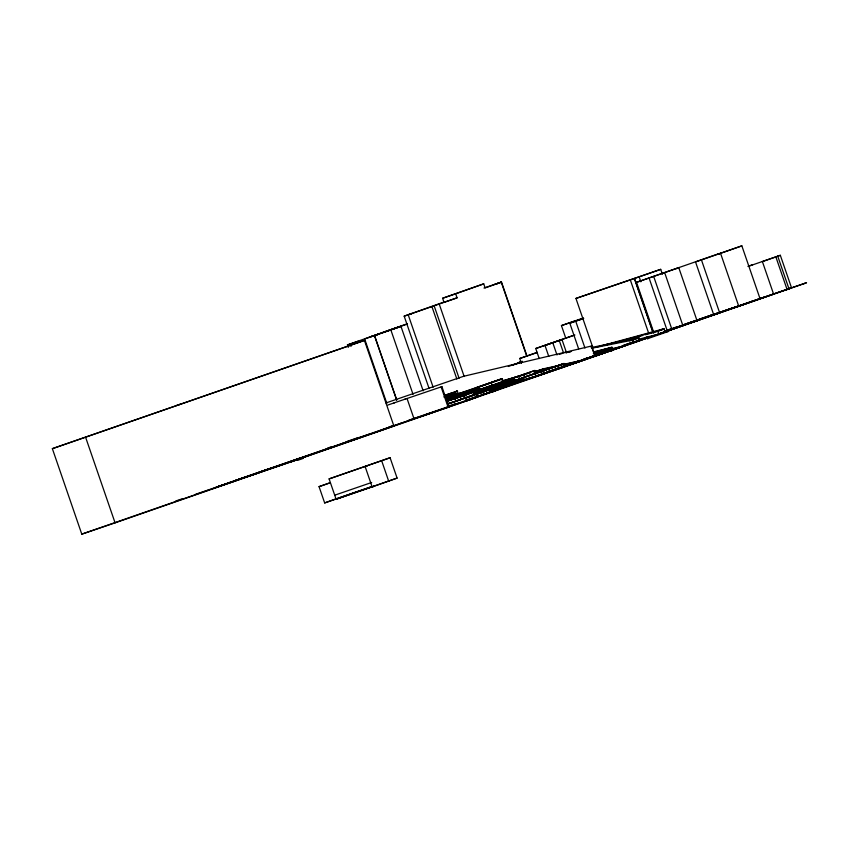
<?xml version="1.0" encoding="UTF-8"?>
<svg xmlns="http://www.w3.org/2000/svg" width="849" height="849" viewBox="0 0 849 849"><rect width="100%" height="100%" fill="white"/><g stroke="black" fill="none" stroke-linecap="round" stroke-linejoin="round"><path stroke-width="1.27" d="M646.63 338.327L648.254 338.464L646.63 338.327L647.628 338.677L668.725 331.343L668.513 330.739L667.94 331.619L666.285 331.503L760.067 298.774L741.846 245.86L718.169 254.106L741.846 245.86M308.665 455L309.832 454.565M514.112 378.983L473.7 392.907L474.358 392.779M514.271 380.458L475.419 393.851L476.289 394.318L485.363 391.166M519.376 379.418L514.006 380.776L523.684 377.826M518.866 379.503L515.046 380.394M372.149 486.944L374.313 486.127L336.119 499.254L329.104 478.9L390.094 457.738L397.099 478.083L372.149 486.944L365.134 466.589L367.309 465.772M329.104 478.9L390.094 457.738M336.119 499.254L397.099 478.083M238.537 479.367L233.337 481.245L244.661 477.414M804.29 283.545L806.55 282.728L803.186 283.853M775.859 256.897L780.327 255.294L791.544 287.864L787.065 289.467L775.859 256.897L762.391 261.577L773.609 294.147L736.391 307.02M533.915 372.021L544.336 368.625L585.12 359.626L564.596 364.529M537.65 370.949L544.336 368.625M452.846 405.069L454.682 404.411M457.685 403.392L459.521 402.734M496.941 389.924L498.777 389.267M502.704 387.919L499.806 388.502M541.949 374.441L539.062 375.025M544.039 373.751L545.875 373.093M433.139 387.218L408.21 314.809L457.059 297.84L455.658 293.775L483.728 283.842L485.129 287.917L501.281 282.197L526.624 355.795M526.836 355.635L501.494 282.038L494.797 284.415L501.281 282.197M397.459 327.406L399.688 326.61L383.048 332.341M458.248 393.745L457.303 391.028L452.241 393.236L456.783 391.209M454.236 395.167L458.502 393.66L455.053 395.294M228.36 483.017L232.212 481.648L231.045 482.041M457.059 297.84L444.006 302.318L442.605 298.254L483.728 283.842M429.106 388.555L404.177 316.157L445.003 301.703M348.281 347.368L347.443 344.927L407.308 323.756M387.356 330.983L407.212 324.085M396.77 400.017L374.589 335.599L400.983 326.419L423.163 390.837M522.252 361.334L517.455 363.022L522.188 361.419M508.286 366.481L521.817 361.695M512.117 365.378L521.955 361.897M594.47 353.407L595.351 356.113L591.424 346.084L594.937 356.262L607.926 351.666L606.918 348.981L593.557 352.696L611.97 347.252L612.893 349.947L625.734 345.479L612.15 348.631M472.925 392.408L459.925 396.95L464.127 395.05L465.061 397.735L474.262 394.541L473.339 391.856L470.887 393.098L472.797 392.047M465.528 398.032L455.786 400.993L454.852 398.298L447.19 400.961M593.568 353.63L597.77 352.239L598.694 354.935L408.496 420.329M252.556 474.58L255.92 473.392M595.616 353.736L604.753 350.51L605.019 351.263M598.142 353.608L606.112 350.796L606.377 351.56L607.725 351.093L597.303 354.765M472.214 398.372L474.007 397.746M474.92 397.417L480.757 395.358M486.753 393.236L500.496 388.375M501.886 387.887L510.27 384.926M511.459 384.501L517.678 382.305M529.362 378.176L521.318 381.021L526.942 379.1M597.282 354.68L607.693 351.019M337.106 498.512L370.504 487.061L324.658 502.926L319.054 486.647L330.25 482.667M324.658 502.926L335.864 498.957M408.21 314.809L411.967 313.483L404.177 316.157M372.944 335.917L369.188 337.244L400.983 326.419M521.392 363.287L519.737 358.501L537.226 352.335M517.328 376.977L513.719 377.837L518.665 376.096L519.588 378.781L564.044 363.478L565.147 366.556L542.649 373.91M257.045 472.999L263.774 470.622M242.23 478.21L251.431 474.984M264.792 470.261L267.86 469.189M564.245 366.874L542.331 374.016L541.407 371.331L522.167 378.017L523.865 380.437M751.598 301.491L749.72 302.148L754.443 300.546M784.837 290.241L790.461 288.236L784.317 290.305M493.64 385.085L534.923 370.472L535.878 373.602L524.756 376.998M594.618 352.07L610.272 348.143L594.565 352.08L594.778 351.56M467.067 397.64L475.833 394.583L475.185 393.161L474.559 393.374L514.314 379.577L514.483 380.596L515.332 380.745M535.878 373.602L562.866 363.881M231.215 482.062L239.333 479.229M289.074 461.962L300.175 458.078M466.865 400.272L477.329 397.067L467.046 400.664L465.942 397.576L465.348 397.788L466.419 400.877M675.157 327.873L678.563 326.674M52.362 448.665L364.423 340.438L393.862 425.922L115.082 522.857L81.791 534.148L52.362 448.665L364.423 340.438M593.005 347.994L575.94 298.434L660.713 269.345L662.422 274.301M652.669 331.8L634.33 278.536L660.713 269.345M575.94 298.434L634.553 278.451L653.327 332.967M653.879 332.797L636.506 282.335L679.115 267.562M719.029 253.618L636.506 282.335M713.754 314.873L695.533 261.948L720.536 253.299L738.757 306.213M565.646 337.806L561.444 325.591L583.401 317.951M578.636 348.854L569.806 323.214L582.499 318.757M569.806 323.214L583.741 318.417M747.905 266.353L752.776 264.655M539.2 358.565L535.74 348.514L573.553 335.344M548.772 356.41L544.984 345.426L574.911 335.015M544.984 345.426L561.974 339.558L566.601 352.993M411.776 419.629L448.909 407L441.894 386.645L441.119 386.921L448.123 407.276M443.878 397.003L453.833 393.458L454.088 394.212M445.322 397.183L455.202 393.745M445.449 397.905L456.603 394.021L445.661 397.926M445.863 398.521L501.112 379.036M445.799 398.669L476.438 387.993M446.033 399.348L477.807 388.29L478.072 389.044L479.207 388.662L446.807 399.943M479.515 389.574L479.176 388.577L446.786 399.858L448.516 399.263L448.994 400.611M479.409 389.256L480.598 388.948L448.781 400.017L480.566 388.863M451.955 399.592L501.472 382.421L478.38 389.956M447.285 400.919L458.895 397.311M492.802 391.707L498.214 389.404L491.529 392.132L490.467 389.044L476.947 394.191M580.939 360.528L577.691 361.653L665.085 331.863L664.024 328.733L657.742 330.919L658.813 334.039L638.384 339.345M460.466 399.815L448.113 403.646L465.443 397.757M483.803 391.813L489.841 389.256M592.018 348.186L632.77 340.088L639.053 337.902L639.976 340.587L535.836 376.181M645.251 334.771L657.901 331.333L663.419 328.924M610.367 348.217L593.663 353.099M599.596 352.123L601.877 351.327L599.288 351.868M492.664 390.36L492.038 390.572L524.332 379.259L524.65 380.172M598.237 353.683L606.144 350.881L604.987 351.189M215.37 487.549L221.589 485.384M227.256 483.399L218.575 486.466M547.722 371.671L551.266 370.429M584.25 358.968L587.688 357.779M623.081 345.501L631.943 342.37M645.176 337.764L649.029 336.469M229.867 482.455L218.119 486.541L221.653 485.341M259.274 472.341L273.187 467.502M274.344 467.099L287.843 462.397M560.351 367.426L564.065 366.131M567.238 365.028L578.371 361.154M603.108 352.547L582.425 359.849L588.336 357.843M612.479 349.279L603.671 352.346L609.858 350.287M623.23 345.66L634.426 341.765M645.622 337.87L649.347 336.565M665.52 330.94L671.739 328.775M684.177 324.445L794.462 286.813M228.222 483.102L393.862 425.922M547.361 372.159L523.09 380.702L582.372 360.613M570.305 364.115L573.446 363.022M577.235 361.77L580.939 360.475M589.482 357.44L592.92 356.251M594.958 355.54L600.583 353.608M649.527 336.639L600.031 353.842M665.266 331.163L715.824 313.621M81.791 534.148L209.767 489.671M211.008 489.236L235.969 480.555M236.627 480.332L362.364 436.63M470.824 398.924L498.214 389.404M673.512 328.436L677.258 327.13M678.075 326.939L732.804 307.9M546.406 372.637L579.856 361.186M591.159 357.344L601.432 353.768M644.211 338.91L650.43 336.745M659.599 333.551L764.121 297.182M290.178 462.174L804.661 283.417M595.881 355.731L612.554 350.064M455.435 394.424L456.656 394.095M503.319 381.732L502.205 378.654L476.3 387.632L476.703 388.757L477.838 388.364M476.427 387.993L501.239 379.397M478.104 390.052L534.923 370.472M473.339 391.856L463.925 395.528M473.466 392.227L513.868 377.784L515.035 380.861M564.044 363.478L543.243 370.684L563.004 364.285M475.684 394.169L482.678 391.75L483.601 394.435L492.951 391.198M448.76 403.424L454.937 401.736M448.898 403.827L475.981 394.074L476.905 396.759L483.856 394.35L477.329 397.067M466.78 397.597L473.031 395.432M486.498 390.773L514.473 381.052M606.918 348.981L611.471 347.835M227.086 483.527L220.666 485.766L261.089 471.8M243.695 477.764L228.275 483.123L297.999 459.521L298.211 460.126L303.401 458.322L303.189 457.717L297.744 459.606M254.658 473.997L273.282 467.523M341.563 443.825L370.981 433.606M573.033 363.361L544.474 373.263L543.551 370.578L481.096 392.694L490.467 389.044M687.329 323.724L692.115 322.068M448.697 406.904L446.542 399.179M629.491 344.025L635.986 341.765M347.443 344.927L358.299 341.192M448.75 399.943L450.49 399.338L450.734 400.017M447.126 400.855L462.588 395.931M447.264 401.216L461.4 396.345M327.618 448.081L331.354 446.797M347.241 441.363L358.511 437.49M239.991 478.762L385.807 428.384M334.718 495.19L371.682 482.476M442.605 298.254L455.658 293.775M484.004 288.034L501.494 282.038M385.913 402.967L463.957 376.171M387.77 405.069L394.541 402.755M444.993 395.252L457.303 391.028M446.914 395.008L456.911 391.58M452.666 393.851L453.854 393.533M454.066 394.138L455.234 393.734L455.573 394.732M454.406 395.125L502.205 378.654M476.671 388.672L477.807 388.29M478.04 388.969L479.176 388.577M479.441 389.341L480.534 388.969L480.799 389.542M596.985 353.173L604.753 350.51M523.005 380.256L526.73 378.983M555.617 369.082L558.96 367.935L552.805 370.079M514.165 383.578L517.232 382.517M447.349 406.512L456.104 403.53M467.003 399.783L478.231 395.931M486.679 393.034L582.234 360.209M563.142 367.012L565.243 366.29M566.368 365.908L607.926 351.666L604.308 352.239M388.693 427.089L392.45 425.752M381.254 430.072L418.101 417.315M384.735 428.872L401.545 423.11M319.054 486.647L330.123 482.848M561.444 325.591L575.983 320.646M748.829 266.193L780.327 255.294M535.74 348.514L552.646 342.763M519.737 358.501L537.141 352.579M393.989 402.946L405.525 399.009M559.3 354.415L562.908 353.184M444.887 395.337L452.305 392.811L452.687 393.936M665.075 330.898L675.995 327.183M490.871 390.211L491.804 389.893M699.979 319.012L735.467 307.147M736.327 306.85L791.544 287.864M606.207 351.284L609.869 350.043M668.142 330.219L691.924 322.132M708.077 316.539L721.523 311.965M611.429 349.586L614.931 348.398M630.775 343.166L647.14 337.605M664.778 331.46L679.317 326.515M684.368 324.806L702.494 318.63M710.507 315.839L719.612 312.878M735.181 307.434L738.683 306.245M492.006 390.487L492.919 390.275M589.684 357.28L593.228 356.071M602.132 353.046L605.316 351.964M626.498 344.662L650.514 336.48M665.117 331.513L681.312 325.995M694.62 321.538L697.496 320.551M547.658 371.745L559.109 367.85M575.548 362.29L588.145 357.907M596.805 355.009L651.47 336.448M659.97 333.551L668.481 330.664M671.591 329.486L683.265 325.517M548.199 371.65L551.574 370.504M565.837 365.696L576.46 362.077M527.972 378.558L531.686 377.296M533.204 377.073L535.146 376.404M525.68 379.63L529.458 378.346M612.299 350.149L610.856 350.637L612.341 350.51M411.606 419.576L434.932 411.585M400.993 423.301L412.529 419.364M176.486 405.493L180.328 404.188M676.451 268.602L678.818 267.796L697.04 320.72L694.673 321.516M577.681 320.434L582.414 318.821M404.761 399.274L441.894 386.645M522.305 378.431L518.898 379.132L522.358 378.41M522.538 379.11L523.313 378.845L490.839 390.126L491.773 389.808L492.324 391.41M794.155 286.92L803.557 283.725M730.978 308.665L735.712 307.062M680.038 326.271L684.315 324.817M523.557 379.524L524.332 379.259M603.788 352.229L612.341 349.332M691.415 322.482L697.337 320.476M523.578 379.599L524.364 379.333M524.565 379.938L525.382 379.747M493.938 390.689L493.12 390.869L525.351 379.673L525.573 380.32M426.538 414.482L471.004 399.317M230.907 482.285L231.777 481.988M232.966 481.585L240.108 479.154M175.722 501.016L181.941 498.904M195.62 494.267L219.541 486.148M514.006 380.776L519.227 379.015M475.451 393.925L476.077 393.713M480.385 392.928L474.135 394.583L481.415 392.578M501.706 381.052L530.423 372.828M534.17 371.756L540.41 369.962M457.77 393.851L468.531 390.773M502.704 380.957L525.17 374.526M455.075 394.817L466.313 391.601M597.6 346.827L664.024 328.733M605.125 345.225L663.557 329.37M613.604 343.378L642.714 335.461M593.366 353.417L597.77 352.239M631.231 342.879L639.976 340.587M594.48 351.666L611.97 347.252M463.554 376.319L591.849 345.936M606.706 351.327L612.893 349.947M541.577 369.602L559.48 365.664M606.494 344.482L623.421 341.086M632.378 339.292L638.384 338.093M629.215 340.746L632.823 340.024M564.681 352.76L571.09 351.475M591.127 347.559L639.053 337.902M568.777 352.006L570.74 351.613M607.003 351.528L612.129 350.573M597.07 353.364L601.899 352.611M595.202 353.608L601.516 352.611M604.042 352.218L608.266 351.55M777.748 256.228L788.965 288.787M701.454 259.943L719.665 312.867M664.682 272.72L682.904 325.634M653.688 276.456L671.909 329.38L667.314 330.972L649.092 278.058M639.159 276.848L640.868 281.804M630.319 279.926L648.657 333.201M647.426 338.072L647.628 338.677M632.77 340.088L633.694 342.773M575.718 321.209L584.972 348.069M559.258 340.491L563.46 352.706M562.993 363.839L563.916 366.524M552.784 342.752L556.986 354.967M536.165 373.507L534.541 370.599M534.276 370.695L535.486 374.313M530.232 378.272L523.663 380.511M523.663 374.367L524.586 377.052M514.08 378.898L514.876 380.914M492.303 385.138L478.231 390.423L479.706 389.511M491.168 382.485L492.102 385.202M493.906 390.604L494.129 391.251M492.887 390.19L493.205 391.113M492.632 390.275L493.036 391.622M474.326 392.694L474.888 394.329M439.251 304.144L464.17 376.5M470.962 399.338L466.271 400.473L467.279 400.579M434.168 305.884L459.107 378.283M465.581 398.16L465.39 397.629L461.071 399.147L460.137 396.462L454.756 398.743M431.939 306.669L456.868 379.079M456.635 394.021L456.836 394.711M455.764 394.668L454.586 395.061M390.88 329.996L413.06 394.414M407.042 398.499L414.047 418.854M396.642 400.028L374.451 335.599L378.357 334.273L364.646 338.942L386.826 403.371M350.159 343.994L350.998 346.434M381.71 460.89L388.715 481.245M85.643 437.373L115.082 522.857M452.432 393.172L445.035 395.751L452.432 393.172M711.059 315.467L710.464 315.669L711.059 315.467M471.057 392.631L462.482 395.974L471.057 392.631"/></g></svg>
